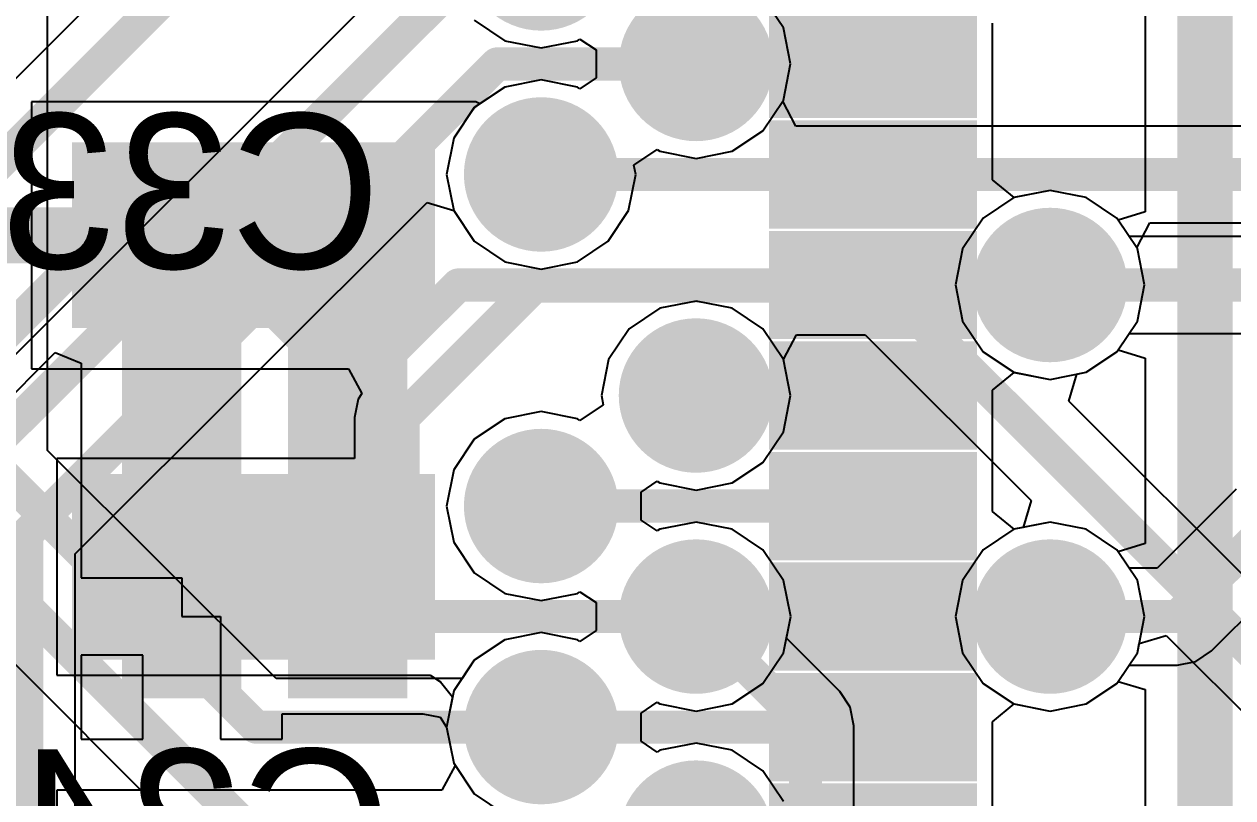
# Model space of a CAD drawing. Header units: millimetres. Extents: x 73 to 190, y 73 to 267.
# Drawn here: x 110.16 to 115.63, y 87.13 to 90.63 of the extents above; entities that cross this region are included whole.
import ezdxf

# ---------------------------------------------------------------- set-up
doc = ezdxf.new("R2010")
doc.units = ezdxf.units.MM
for name, color, linetype in [('BottomLayer', 5, 'Continuous'), ('BottomOverlay', 54, 'Continuous'), ('BottomPaste', 16, 'Continuous'), ('BottomSolder', 6, 'Continuous'), ('DrillDrawing', 1, 'Continuous'), ('MidLayer1', 16, 'Continuous'), ('MidLayer2', 76, 'Continuous'), ('MultiLayer', 9, 'Continuous'), ('TopLayer', 1, 'Continuous'), ('TopPaste', 8, 'Continuous'), ('TopSolder', 216, 'Continuous'), ('ViaHoleLayer', 16, 'Continuous')]:
    doc.layers.add(name, color=color, linetype=linetype)

msp = doc.modelspace()

# ---------------------------------------------------------------- linework, layer by layer
at = {"layer": 'BottomLayer'}
for p, q in [((110.84497516, 91.1049867), (109.6299814, 89.8899904)), ((114.53999952, 90.13500133999999), (114.53999952, 90.63500288)), ((114.53999952, 89.92600252), (114.53999952, 90.13500133999999)), ((114.63817306, 89.84543371999999), (114.53999952, 89.92600252)), ((114.8000244, 89.87762821999999), (114.63817306, 89.84543371999999)), ((114.96366644, 89.84507812), (114.8000244, 89.87762821999999)), ((115.10239616, 89.75238336), (114.96366644, 89.84507812)), ((115.1579612, 89.66922122), (115.10239616, 89.75238336)), ((116.30921366, 89.66922122), (115.1579612, 89.66922122)), ((115.10239616, 89.14763984), (115.1579612, 89.23080198)), ((115.1579612, 89.23080198), (116.30921366, 89.23080198)), ((110.01904844, 88.85997976), (110.30368084, 89.14460962)), ((110.30368084, 89.14460962), (110.4210136, 89.09600925999999)), ((114.96366644, 89.05494508), (115.10239616, 89.14763984)), ((110.4210136, 89.09600925999999), (110.4210136, 88.3960132)), ((114.53999952, 88.97402068), (114.63817306, 89.05458947999999)), ((114.63817306, 89.05458947999999), (114.8000244, 89.02239498)), ((114.8000244, 89.02239498), (114.96366644, 89.05494508)), ((114.53999952, 88.6350018), (114.53999952, 88.97402068)), ((114.53999952, 88.42598011999999), (114.53999952, 88.6350018)), ((115.64189978, 88.52690955999999), (115.28419158, 88.16919881999999)), ((110.4210136, 88.3960132), (110.4210136, 88.12498758)), ((114.63817306, 88.34541132), (114.53999952, 88.42598011999999)), ((114.8000244, 88.37760582), (114.63817306, 88.34541132)), ((114.96366644, 88.34505571999999), (114.8000244, 88.37760582)), ((115.10239616, 88.25236095999999), (114.96366644, 88.34505571999999)), ((115.1579612, 88.16919881999999), (115.10239616, 88.25236095999999)), ((115.52999246, 87.7949857), (115.95190932, 88.21690002)), ((110.4210136, 88.12498758), (110.8750132, 88.12498758)), ((110.8750132, 88.12498758), (110.8750132, 87.94998919999999)), ((115.28419158, 88.16919881999999), (115.1579612, 88.16919881999999)), ((110.8750132, 87.94998919999999), (111.05001158, 87.94998919999999)), ((111.05001158, 87.94998919999999), (111.05001158, 87.3959898)), ((115.45887754, 87.74746483999999), (115.52999246, 87.7949857)), ((110.70001482, 87.77499082), (110.4210136, 87.77499082)), ((110.4210136, 87.77499082), (110.4210136, 87.3959898)), ((110.70001482, 87.3959898), (110.70001482, 87.77499082)), ((115.37498896, 87.73077957999999), (115.45887754, 87.74746483999999)), ((115.10239616, 87.64761743999999), (115.1579612, 87.73077957999999)), ((115.1579612, 87.73077957999999), (115.37498896, 87.73077957999999)), ((114.96366644, 87.55492267999999), (115.10239616, 87.64761743999999)), ((114.53999952, 87.47399827999999), (114.63817306, 87.55456708)), ((114.63817306, 87.55456708), (114.8000244, 87.52237258)), ((114.8000244, 87.52237258), (114.96366644, 87.55492267999999)), ((111.3290128, 87.3959898), (111.3290128, 87.50999008)), ((111.3290128, 87.50999008), (111.96501864, 87.50999008)), ((111.96501864, 87.50999008), (111.96502372, 87.509985)), ((111.96502372, 87.509985), (111.96502372, 87.50998754)), ((111.96502372, 87.50998754), (112.04262834, 87.49455196)), ((112.04262834, 87.49455196), (112.07238698, 87.45001305999999)), ((114.53999952, 87.13500226), (114.53999952, 87.47399827999999)), ((112.07238698, 87.45001305999999), (112.07238698, 87.45001305999999)), ((112.07238698, 87.45001305999999), (112.10493708, 87.28637356)), ((110.4210136, 87.3959898), (110.70001482, 87.3959898)), ((111.05001158, 87.3959898), (111.3290128, 87.3959898)), ((112.10493708, 87.28637356), (112.19763184, 87.14764384)), ((112.19763184, 87.14764384), (112.33636156, 87.05494908)), ((114.53999952, 87.042244), (114.53999952, 87.13500226))]:
    msp.add_line(p, q, dxfattribs=at)
for points, const_width in [([(109.5749904, 89.52499239999999), (110.9999812, 90.94998319999999)], 0.1499997), ([(113.1999768, 90.4500096), (114.000026, 90.4500096)], 0.1499997), ([(112.5000036, 89.9499852), (114.000026, 89.9499852)], 0.1499997), ([(109.86404494, 89.01498326), (110.34906048, 89.4999988)], 0.1499997), ([(110.34906048, 89.4999988), (111.12908178, 89.4999988)], 0.1499997), ([(111.12908178, 89.4999988), (111.6250244, 89.00405617999999)], 0.1499997), ([(111.6250244, 88.9500126), (112.1250107, 89.4499989)], 0.1499997), ([(112.1250107, 89.4499989), (114.0000006, 89.4499989)], 0.1499997), ([(114.0000006, 89.4499989), (114.8000117, 89.4499989)], 0.1499997), ([(114.8000117, 89.4499989), (114.8000244, 89.4500116)], 0.1499997), ([(114.8000244, 89.4500116), (116.40001104, 89.4500116)], 0.1499997), ([(110.8750132, 87.94998919999999), (110.8750132, 88.9500126)], 0.254), ([(111.6250244, 88.9500126), (111.6250244, 89.00405617999999)], 0.1499997), ([(113.1999768, 88.9499872), (113.9999752, 88.9499872)], 0.1499997), ([(113.9999752, 88.9499872), (114.000026, 88.9499872)], 0.1499997), ([(115.37498896, 87.94998919999999), (116.02500036, 88.6000006)], 0.1499997), ([(112.5000036, 88.45001359999999), (114.000026, 88.45001359999999)], 0.1499997), ([(111.6250244, 87.94998919999999), (113.1999768, 87.94998919999999)], 0.1499997), ([(113.2000276, 87.94998919999999), (114.8000244, 87.94998919999999)], 0.1499997), ([(114.8000244, 87.94998919999999), (115.37498896, 87.94998919999999)], 0.1499997), ([(112.5000036, 87.4500156), (114.000026, 87.4500156)], 0.1499997)]:
    msp.add_lwpolyline(points, dxfattribs=dict(at, const_width=const_width))
for points, const_width in [([(113.0602768, 90.4500096, 1), (113.3396768, 90.4500096, 1)], 0.2794), ([(113.16247624, 90.4500096, 1), (113.23747736, 90.4500096, 1)], 0.07499858), ([(113.96252544, 90.4500096, 1), (114.03752656, 90.4500096, 1)], 0.07499858), ([(112.3603036, 89.9499852, 1), (112.6397036, 89.9499852, 1)], 0.2794), ([(112.46250304, 89.9499852, 1), (112.53750416, 89.9499852, 1)], 0.07499858), ([(113.96252544, 89.9499852, 1), (114.03752656, 89.9499852, 1)], 0.07499858), ([(114.6603244, 89.4500116, 1), (114.9397244, 89.4500116, 1)], 0.2794), ([(110.31155992, 89.4999988, 1), (110.38656104, 89.4999988, 1)], 0.07499858), ([(110.31155992, 89.4999988, 1), (110.38656104, 89.4999988, 1)], 0.07499858), ([(111.09158122, 89.4999988, 1), (111.16658234, 89.4999988, 1)], 0.07499858), ([(111.09158122, 89.4999988, 1), (111.16658234, 89.4999988, 1)], 0.07499858), ([(112.08751014, 89.4499989, 1), (112.16251126, 89.4499989, 1)], 0.07499858), ([(112.08751014, 89.4499989, 1), (112.16251126, 89.4499989, 1)], 0.07499858), ([(113.96250004, 89.4499989, 1), (114.03750116, 89.4499989, 1)], 0.07499858), ([(113.96250004, 89.4499989, 1), (114.03750116, 89.4499989, 1)], 0.07499858), ([(114.76251114, 89.4499989, 1), (114.83751226, 89.4499989, 1)], 0.07499858), ([(114.76251114, 89.4499989, 1), (114.83751226, 89.4499989, 1)], 0.07499858), ([(114.76252384, 89.4500116, 1), (114.83752496, 89.4500116, 1)], 0.07499858), ([(114.76252384, 89.4500116, 1), (114.83752496, 89.4500116, 1)], 0.07499858), ([(113.0602768, 88.9499872, 1), (113.3396768, 88.9499872, 1)], 0.2794), ([(110.8115132, 88.9500126, 1), (110.9385132, 88.9500126, 1)], 0.127), ([(111.58752384, 89.00405617999999, 1), (111.66252496, 89.00405617999999, 1)], 0.07499858), ([(111.58752384, 89.00405617999999, 1), (111.66252496, 89.00405617999999, 1)], 0.07499858), ([(111.58752384, 88.9500126, 1), (111.66252496, 88.9500126, 1)], 0.07499858), ([(111.58752384, 88.9500126, 1), (111.66252496, 88.9500126, 1)], 0.07499858), ([(113.16247624, 88.9499872, 1), (113.23747736, 88.9499872, 1)], 0.07499858), ([(113.96247464, 88.9499872, 1), (114.03747576, 88.9499872, 1)], 0.07499858), ([(113.96247464, 88.9499872, 1), (114.03747576, 88.9499872, 1)], 0.07499858), ([(113.96252544, 88.9499872, 1), (114.03752656, 88.9499872, 1)], 0.07499858), ([(112.3603036, 88.45001359999999, 1), (112.6397036, 88.45001359999999, 1)], 0.2794), ([(112.46250304, 88.45001359999999, 1), (112.53750416, 88.45001359999999, 1)], 0.07499858), ([(113.96252544, 88.45001359999999, 1), (114.03752656, 88.45001359999999, 1)], 0.07499858), ([(113.0603276, 87.94998919999999, 1), (113.3397276, 87.94998919999999, 1)], 0.2794), ([(114.6603244, 87.94998919999999, 1), (114.9397244, 87.94998919999999, 1)], 0.2794), ([(110.8115132, 87.94998919999999, 1), (110.9385132, 87.94998919999999, 1)], 0.127), ([(111.58752384, 87.94998919999999, 1), (111.66252496, 87.94998919999999, 1)], 0.07499858), ([(113.16247624, 87.94998919999999, 1), (113.23747736, 87.94998919999999, 1)], 0.07499858), ([(113.16252704, 87.94998919999999, 1), (113.23752816, 87.94998919999999, 1)], 0.07499858), ([(114.76252384, 87.94998919999999, 1), (114.83752496, 87.94998919999999, 1)], 0.07499858), ([(114.76252384, 87.94998919999999, 1), (114.83752496, 87.94998919999999, 1)], 0.07499858), ([(115.3374884, 87.94998919999999, 1), (115.41248952, 87.94998919999999, 1)], 0.07499858), ([(115.3374884, 87.94998919999999, 1), (115.41248952, 87.94998919999999, 1)], 0.07499858), ([(112.3603036, 87.4500156, 1), (112.6397036, 87.4500156, 1)], 0.2794), ([(112.46250304, 87.4500156, 1), (112.53750416, 87.4500156, 1)], 0.07499858), ([(113.96252544, 87.4500156, 1), (114.03752656, 87.4500156, 1)], 0.07499858), ([(113.0602768, 86.9499912, 1), (113.3396768, 86.9499912, 1)], 0.2794)]:
    msp.add_lwpolyline(points, format="xyb", close=True, dxfattribs=dict(at, const_width=const_width))
for points in [[(113.6000014, 90.62499781999999), (113.6000014, 90.27500106), (114.3999998, 90.62499781999999), (114.3999998, 90.27500106)], [(113.6000014, 90.12499882), (113.6000014, 89.77500205999999), (114.3999998, 90.12499882), (114.3999998, 89.77500205999999)], [(113.6000014, 89.62499727999999), (113.6000014, 89.27500051999999), (114.3999998, 89.62499727999999), (114.3999998, 89.27500051999999)], [(111.0750128, 89.250012), (110.6750136, 89.250012), (111.0750128, 88.65001319999999), (110.6750136, 88.65001319999999)], [(111.825024, 89.250012), (111.4250248, 89.250012), (111.825024, 88.65001319999999), (111.4250248, 88.65001319999999)], [(113.6000014, 89.12499828), (113.6000014, 88.77500151999999), (114.3999998, 89.12499828), (114.3999998, 88.77500151999999)], [(113.6000014, 88.62499928), (113.6000014, 88.27500252), (114.3999998, 88.62499928), (114.3999998, 88.27500252)], [(111.0750128, 88.2499886), (110.6750136, 88.2499886), (111.0750128, 87.6499898), (110.6750136, 87.6499898)], [(111.825024, 88.2499886), (111.4250248, 88.2499886), (111.825024, 87.6499898), (111.4250248, 87.6499898)], [(113.6000014, 88.12499774), (113.6000014, 87.77500098), (114.3999998, 88.12499774), (114.3999998, 87.77500098)], [(113.6000014, 87.62499874), (113.6000014, 87.27500198), (114.3999998, 87.62499874), (114.3999998, 87.27500198)]]:
    msp.add_solid(points, dxfattribs=at)
at = {"layer": 'BottomPaste'}
for points in [[(113.6500013, 90.57499792), (113.6500013, 90.32500096), (114.3499999, 90.57499792), (114.3499999, 90.32500096)], [(113.6500013, 90.07499892), (113.6500013, 89.82500196), (114.3499999, 90.07499892), (114.3499999, 89.82500196)], [(113.6500013, 89.57499738), (113.6500013, 89.32500042), (114.3499999, 89.57499738), (114.3499999, 89.32500042)], [(111.0250129, 89.2000121), (110.7250135, 89.2000121), (111.0250129, 88.70001309999999), (110.7250135, 88.70001309999999)], [(111.7750241, 89.2000121), (111.4750247, 89.2000121), (111.7750241, 88.70001309999999), (111.4750247, 88.70001309999999)], [(113.6500013, 89.07499838), (113.6500013, 88.82500141999999), (114.3499999, 89.07499838), (114.3499999, 88.82500141999999)], [(113.6500013, 88.57499938), (113.6500013, 88.32500241999999), (114.3499999, 88.57499938), (114.3499999, 88.32500241999999)], [(111.0250129, 88.19998869999999), (110.7250135, 88.19998869999999), (111.0250129, 87.69998969999999), (110.7250135, 87.69998969999999)], [(111.7750241, 88.19998869999999), (111.4750247, 88.19998869999999), (111.7750241, 87.69998969999999), (111.4750247, 87.69998969999999)], [(113.6500013, 88.07499784), (113.6500013, 87.82500087999999), (114.3499999, 88.07499784), (114.3499999, 87.82500087999999)], [(113.6500013, 87.57499883999999), (113.6500013, 87.32500188), (114.3499999, 87.57499883999999), (114.3499999, 87.32500188)]]:
    msp.add_solid(points, dxfattribs=at)
at = {"layer": 'BottomSolder', "const_width": 0.34939986}
for points in [[(112.32530494, 90.94998319999999, 1), (112.67470226, 90.94998319999999, 1)], [(113.02527814, 90.4500096, 1), (113.37467546, 90.4500096, 1)], [(112.32530494, 89.9499852, 1), (112.67470226, 89.9499852, 1)], [(114.62532574, 89.4500116, 1), (114.97472306, 89.4500116, 1)], [(113.02527814, 88.9499872, 1), (113.37467546, 88.9499872, 1)], [(112.32530494, 88.45001359999999, 1), (112.67470226, 88.45001359999999, 1)], [(113.02532894, 87.94998919999999, 1), (113.37472626, 87.94998919999999, 1)], [(114.62532574, 87.94998919999999, 1), (114.97472306, 87.94998919999999, 1)], [(112.32530494, 87.4500156, 1), (112.67470226, 87.4500156, 1)], [(113.02527814, 86.9499912, 1), (113.37467546, 86.9499912, 1)]]:
    msp.add_lwpolyline(points, format="xyb", close=True, dxfattribs=at)
at = {"layer": 'BottomSolder'}
for points in [[(113.53000154, 90.69499768), (113.53000154, 90.2050012), (114.46999966, 90.69499768), (114.46999966, 90.2050012)], [(113.53000154, 90.19499868), (113.53000154, 89.7050022), (114.46999966, 90.19499868), (114.46999966, 89.7050022)], [(113.53000154, 89.69499714), (113.53000154, 89.20500066), (114.46999966, 89.69499714), (114.46999966, 89.20500066)], [(111.14501266, 89.32001186), (110.60501374, 89.32001186), (111.14501266, 88.58001334), (110.60501374, 88.58001334)], [(111.89502386, 89.32001186), (111.35502494, 89.32001186), (111.89502386, 88.58001334), (111.35502494, 88.58001334)], [(113.53000154, 89.19499814), (113.53000154, 88.70500166), (114.46999966, 89.19499814), (114.46999966, 88.70500166)], [(113.53000154, 88.69499914), (113.53000154, 88.20500265999999), (114.46999966, 88.69499914), (114.46999966, 88.20500265999999)], [(111.14501266, 88.31998845999999), (110.60501374, 88.31998845999999), (111.14501266, 87.57998993999999), (110.60501374, 87.57998993999999)], [(111.89502386, 88.31998845999999), (111.35502494, 88.31998845999999), (111.89502386, 87.57998993999999), (111.35502494, 87.57998993999999)], [(113.53000154, 88.1949976), (113.53000154, 87.70500111999999), (114.46999966, 88.1949976), (114.46999966, 87.70500111999999)], [(113.53000154, 87.69499859999999), (113.53000154, 87.20500211999999), (114.46999966, 87.69499859999999), (114.46999966, 87.20500211999999)], [(113.53000154, 87.19499705999999), (113.53000154, 86.70500057999999), (114.46999966, 87.19499705999999), (114.46999966, 86.70500057999999)]]:
    msp.add_solid(points, dxfattribs=at)
at = {"layer": 'DrillDrawing', "const_width": 0.1524}
for points in [[(113.1237768, 90.4500096, 1), (113.2761768, 90.4500096, 1)], [(112.4238036, 89.9499852, 1), (112.5762036, 89.9499852, 1)], [(114.7238244, 89.4500116, 1), (114.8762244, 89.4500116, 1)], [(113.1237768, 88.9499872, 1), (113.2761768, 88.9499872, 1)], [(112.4238036, 88.45001359999999, 1), (112.5762036, 88.45001359999999, 1)], [(113.1238276, 87.94998919999999, 1), (113.2762276, 87.94998919999999, 1)], [(114.7238244, 87.94998919999999, 1), (114.8762244, 87.94998919999999, 1)], [(112.4238036, 87.4500156, 1), (112.5762036, 87.4500156, 1)]]:
    msp.add_lwpolyline(points, format="xyb", close=True, dxfattribs=at)
at = {"layer": 'MidLayer1'}
for p, q in [((110.26923082, 88.70205018), (110.26923082, 92.15242427999999)), ((113.59504332, 90.61365164), (113.50234856, 90.75238136)), ((112.19763184, 90.64761143999999), (112.33636156, 90.55491667999999)), ((113.62759342, 90.4500096), (113.59504332, 90.61365164)), ((112.33636156, 90.55491667999999), (112.5000036, 90.52236658)), ((112.5000036, 90.52236658), (112.66364564, 90.55491667999999)), ((112.66364564, 90.55491667999999), (112.67512136, 90.5625824)), ((112.67512136, 90.5625824), (112.74861372, 90.51347657999999)), ((112.74861372, 90.51347657999999), (112.74861372, 90.38647658)), ((113.59504332, 90.28636755999999), (113.62759342, 90.4500096)), ((112.5000036, 90.37760182), (112.33636156, 90.34505172)), ((112.66364564, 90.34505172), (112.5000036, 90.37760182)), ((112.74861372, 90.38647658), (112.67513152, 90.33737583999999)), ((112.33636156, 90.34505172), (112.19763184, 90.25235696)), ((112.67513152, 90.33737583999999), (112.66364564, 90.34505172)), ((112.19763184, 90.25235696), (112.10493708, 90.11362724)), ((113.50234856, 90.14763784), (113.59504332, 90.28636755999999)), ((113.36361884, 90.05494308), (113.50234856, 90.14763784)), ((112.10493708, 90.11362724), (112.07238698, 89.9499852)), ((112.91925092, 89.99206029999999), (113.02484888, 90.06261896)), ((113.02484888, 90.06261896), (113.03633476, 90.05494308)), ((113.03633476, 90.05494308), (113.1999768, 90.02239297999999)), ((113.1999768, 90.02239297999999), (113.36361884, 90.05494308)), ((112.92762022, 89.9499852), (112.91925092, 89.99206029999999)), ((112.07238698, 89.9499852), (112.10493708, 89.78634316)), ((112.89507012, 89.78634316), (112.92762022, 89.9499852)), ((114.8000244, 89.87762821999999), (114.63638236, 89.84507812)), ((114.96366644, 89.84507812), (114.8000244, 89.87762821999999)), ((114.63638236, 89.84507812), (114.49765264, 89.75238336)), ((115.10239616, 89.75238336), (114.96366644, 89.84507812)), ((112.10493708, 89.78634316), (112.19763184, 89.64761344)), ((112.80237536, 89.64761344), (112.89507012, 89.78634316)), ((114.49765264, 89.75238336), (114.40495788, 89.61365364)), ((115.19509092, 89.61365364), (115.10239616, 89.75238336)), ((112.19763184, 89.64761344), (112.33636156, 89.55491868)), ((112.66364564, 89.55491868), (112.80237536, 89.64761344)), ((114.40495788, 89.61365364), (114.37240778, 89.4500116)), ((115.22764102, 89.4500116), (115.19509092, 89.61365364)), ((112.33636156, 89.55491868), (112.5000036, 89.52236857999999)), ((112.5000036, 89.52236857999999), (112.66364564, 89.55491868)), ((114.37240778, 89.4500116), (114.40495788, 89.28636956)), ((115.19509092, 89.28636956), (115.22764102, 89.4500116)), ((113.1999768, 89.37760381999999), (113.03633476, 89.34505372)), ((113.36361884, 89.34505372), (113.1999768, 89.37760381999999)), ((113.03633476, 89.34505372), (112.89760504, 89.25235896)), ((113.50234856, 89.25235896), (113.36361884, 89.34505372)), ((114.40495788, 89.28636956), (114.49765264, 89.14763984)), ((115.10239616, 89.14763984), (115.19509092, 89.28636956)), ((112.89760504, 89.25235896), (112.80491028, 89.11362924)), ((113.59504332, 89.11362924), (113.50234856, 89.25235896)), ((112.80491028, 89.11362924), (112.77236018, 88.9499872)), ((113.62759342, 88.9499872), (113.59504332, 89.11362924)), ((114.49765264, 89.14763984), (114.63638236, 89.05494508)), ((114.96366644, 89.05494508), (115.10239616, 89.14763984)), ((114.63638236, 89.05494508), (114.8000244, 89.02239498)), ((114.8000244, 89.02239498), (114.96366644, 89.05494508)), ((112.77236018, 88.9499872), (112.78071678, 88.90797051999999)), ((113.59504332, 88.78634516), (113.62759342, 88.9499872)), ((112.78071678, 88.90797051999999), (112.67512136, 88.8374144)), ((112.33636156, 88.84508011999999), (112.19763184, 88.75238535999999)), ((112.5000036, 88.87763022), (112.33636156, 88.84508011999999)), ((112.66364564, 88.84508011999999), (112.5000036, 88.87763022)), ((112.67512136, 88.8374144), (112.66364564, 88.84508011999999)), ((113.50234856, 88.64761544), (113.59504332, 88.78634516)), ((112.19763184, 88.75238535999999), (112.10493708, 88.61365563999999)), ((111.30205832, 87.66922522), (110.26923082, 88.70205018)), ((112.10493708, 88.61365563999999), (112.07238698, 88.45001359999999)), ((113.36361884, 88.55492068), (113.50234856, 88.64761544)), ((112.95133366, 88.51346025999999), (113.02485904, 88.5625864)), ((113.02485904, 88.5625864), (113.03633476, 88.55492068)), ((112.95133366, 88.38645772), (112.95133366, 88.51346025999999)), ((113.03633476, 88.55492068), (113.1999768, 88.52237058)), ((113.1999768, 88.52237058), (113.36361884, 88.55492068)), ((112.07238698, 88.45001359999999), (112.10493708, 88.28637155999999)), ((109.4299945, 88.4262773), (111.0612841, 86.79498516)), ((113.02484126, 88.33734174), (112.95133366, 88.38645772)), ((113.03638556, 88.34505571999999), (113.02484126, 88.33734174)), ((113.2000276, 88.37760582), (113.03638556, 88.34505571999999)), ((113.36366964, 88.34505571999999), (113.2000276, 88.37760582)), ((113.50239936, 88.25236095999999), (113.36366964, 88.34505571999999)), ((114.63638236, 88.34505571999999), (114.49765264, 88.25236095999999)), ((114.8000244, 88.37760582), (114.63638236, 88.34505571999999)), ((114.96366644, 88.34505571999999), (114.8000244, 88.37760582)), ((115.10239616, 88.25236095999999), (114.96366644, 88.34505571999999)), ((112.10493708, 88.28637155999999), (112.19763184, 88.14764183999999)), ((113.59509412, 88.11363123999999), (113.50239936, 88.25236095999999)), ((114.49765264, 88.25236095999999), (114.40495788, 88.11363123999999)), ((115.19509092, 88.11363123999999), (115.10239616, 88.25236095999999)), ((112.19763184, 88.14764183999999), (112.33636156, 88.05494707999999)), ((113.62764422, 87.94998919999999), (113.59509412, 88.11363123999999)), ((114.40495788, 88.11363123999999), (114.37240778, 87.94998919999999)), ((115.22764102, 87.94998919999999), (115.19509092, 88.11363123999999)), ((112.33636156, 88.05494707999999), (112.5000036, 88.02239698)), ((112.5000036, 88.02239698), (112.66364564, 88.05494707999999)), ((112.66364564, 88.05494707999999), (112.67518994, 88.06266106)), ((112.67518994, 88.06266106), (112.74873056, 88.01352222)), ((112.74873056, 88.01352222), (112.74873056, 87.88652221999999)), ((113.59509412, 87.78634715999999), (113.62764422, 87.94998919999999)), ((114.37240778, 87.94998919999999), (114.40495788, 87.78634715999999)), ((115.19509092, 87.78634715999999), (115.22764102, 87.94998919999999)), ((112.5000036, 87.87763222), (112.33636156, 87.84508212)), ((112.66364564, 87.84508212), (112.5000036, 87.87763222)), ((112.74873056, 87.88652221999999), (112.67517978, 87.83737576)), ((112.33636156, 87.84508212), (112.19763184, 87.75238736)), ((112.67517978, 87.83737576), (112.66364564, 87.84508212)), ((112.19763184, 87.75238736), (112.1420668, 87.66922522)), ((113.50239936, 87.64761743999999), (113.59509412, 87.78634715999999)), ((114.40495788, 87.78634715999999), (114.49765264, 87.64761743999999)), ((115.10239616, 87.64761743999999), (115.19509092, 87.78634715999999)), ((112.1420668, 87.66922522), (111.30205832, 87.66922522)), ((113.36366964, 87.55492267999999), (113.50239936, 87.64761743999999)), ((114.49765264, 87.64761743999999), (114.63638236, 87.55492267999999)), ((114.96366644, 87.55492267999999), (115.10239616, 87.64761743999999)), ((112.95133366, 87.51350543999999), (113.02485142, 87.56262903999999)), ((113.02485142, 87.56262903999999), (113.03638556, 87.55492267999999)), ((113.03638556, 87.55492267999999), (113.2000276, 87.52237258)), ((113.2000276, 87.52237258), (113.36366964, 87.55492267999999)), ((114.63638236, 87.55492267999999), (114.8000244, 87.52237258)), ((114.8000244, 87.52237258), (114.96366644, 87.55492267999999)), ((112.95133366, 87.3865029), (112.95133366, 87.51350543999999)), ((113.02484888, 87.33738183999999), (112.95133366, 87.3865029)), ((113.1999768, 87.37760782), (113.03633476, 87.34505772)), ((113.36361884, 87.34505772), (113.1999768, 87.37760782)), ((113.03633476, 87.34505772), (113.02484888, 87.33738183999999)), ((113.50234856, 87.25236296), (113.36361884, 87.34505772)), ((113.59504332, 87.11363324), (113.50234856, 87.25236296))]:
    msp.add_line(p, q, dxfattribs=at)
for points, const_width in [([(113.0602768, 90.4500096, 1), (113.3396768, 90.4500096, 1)], 0.2794), ([(112.3603036, 89.9499852, 1), (112.6397036, 89.9499852, 1)], 0.2794), ([(114.6603244, 89.4500116, 1), (114.9397244, 89.4500116, 1)], 0.2794), ([(113.0602768, 88.9499872, 1), (113.3396768, 88.9499872, 1)], 0.2794), ([(112.3603036, 88.45001359999999, 1), (112.6397036, 88.45001359999999, 1)], 0.2794), ([(113.0603276, 87.94998919999999, 1), (113.3397276, 87.94998919999999, 1)], 0.2794), ([(114.6603244, 87.94998919999999, 1), (114.9397244, 87.94998919999999, 1)], 0.2794), ([(112.3603036, 87.4500156, 1), (112.6397036, 87.4500156, 1)], 0.2794), ([(111.17375784, 87.4500156, 1), (111.24875896, 87.4500156, 1)], 0.07499858), ([(111.17375784, 87.4500156, 1), (111.24875896, 87.4500156, 1)], 0.07499858), ([(112.46250304, 87.4500156, 1), (112.53750416, 87.4500156, 1)], 0.07499858), ([(113.0602768, 86.9499912, 1), (113.3396768, 86.9499912, 1)], 0.2794)]:
    msp.add_lwpolyline(points, format="xyb", close=True, dxfattribs=dict(at, const_width=const_width))
at = {"layer": 'MidLayer1', "const_width": 0.1499997}
for points in [[(110.0500212, 88.61125279999999), (111.2112584, 87.4500156)], [(109.584998, 88.5812808), (111.2162876, 86.9499912)], [(111.2112584, 87.4500156), (112.5000036, 87.4500156)]]:
    msp.add_lwpolyline(points, dxfattribs=at)
at = {"layer": 'MidLayer2'}
for p, q in [((112.09331658, 91.1049867), (109.61441374, 88.62608386)), ((115.22981018, 91.11957138), (115.22981018, 89.78044781999999)), ((113.59504332, 90.61365164), (113.50234856, 90.75238136)), ((113.62759342, 90.4500096), (113.59504332, 90.61365164)), ((113.59504332, 90.28636755999999), (113.62759342, 90.4500096)), ((113.50234856, 90.14763784), (113.59504332, 90.28636755999999)), ((113.36361884, 90.05494308), (113.50234856, 90.14763784)), ((112.91925092, 89.99206029999999), (113.02484888, 90.06261896)), ((113.02484888, 90.06261896), (113.03633476, 90.05494308)), ((113.03633476, 90.05494308), (113.1999768, 90.02239297999999)), ((113.1999768, 90.02239297999999), (113.36361884, 90.05494308)), ((112.92762022, 89.9499852), (112.91925092, 89.99206029999999)), ((112.89507012, 89.78634316), (112.92762022, 89.9499852)), ((114.8000244, 89.87762821999999), (114.63638236, 89.84507812)), ((114.96366644, 89.84507812), (114.8000244, 89.87762821999999)), ((110.39420898, 88.23337192), (111.98389592, 89.82305885999999)), ((111.98389592, 89.82305885999999), (112.10493708, 89.78634061999999)), ((114.63638236, 89.84507812), (114.49765264, 89.75238336)), ((115.10239616, 89.75238336), (114.96366644, 89.84507812)), ((112.10493708, 89.78634061999999), (112.19763184, 89.64761344)), ((112.80237536, 89.64761344), (112.89507012, 89.78634316)), ((115.22981018, 89.78044781999999), (115.1082788, 89.74357972)), ((114.49765264, 89.75238336), (114.40495788, 89.61365364)), ((115.1082788, 89.74357972), (115.10239616, 89.75238336)), ((112.19763184, 89.64761344), (112.33636156, 89.55491868)), ((112.66364564, 89.55491868), (112.80237536, 89.64761344)), ((114.40495788, 89.61365364), (114.37240778, 89.4500116)), ((112.33636156, 89.55491868), (112.5000036, 89.52236857999999)), ((112.5000036, 89.52236857999999), (112.66364564, 89.55491868)), ((114.37240778, 89.4500116), (114.40495788, 89.28636956)), ((113.1999768, 89.37760381999999), (113.03633476, 89.34505372)), ((113.36361884, 89.34505372), (113.1999768, 89.37760381999999)), ((113.03633476, 89.34505372), (112.89760504, 89.25235896)), ((113.50234856, 89.25235896), (113.36361884, 89.34505372)), ((114.40495788, 89.28636956), (114.49765264, 89.14763984)), ((112.89760504, 89.25235896), (112.80491028, 89.11362924)), ((113.59504332, 89.11362924), (113.50234856, 89.25235896)), ((112.80491028, 89.11362924), (112.77236018, 88.9499872)), ((113.62759342, 88.9499872), (113.59504332, 89.11362924)), ((114.49765264, 89.14763984), (114.63638236, 89.05494508)), ((114.96366644, 89.05494508), (115.10239616, 89.14763984)), ((115.10239616, 89.14763984), (115.1082788, 89.15644348)), ((115.1082788, 89.15644348), (115.22981018, 89.11957538)), ((115.22981018, 89.11957538), (115.22981018, 88.28042542)), ((114.63638236, 89.05494508), (114.8000244, 89.02239498)), ((114.8000244, 89.02239498), (114.96366644, 89.05494508)), ((112.77236018, 88.9499872), (112.78071678, 88.90797051999999)), ((113.59504332, 88.78634516), (113.62759342, 88.9499872)), ((112.78071678, 88.90797051999999), (112.67512136, 88.8374144)), ((112.33636156, 88.84508011999999), (112.19763184, 88.75238535999999)), ((112.5000036, 88.87763022), (112.33636156, 88.84508011999999)), ((112.66364564, 88.84508011999999), (112.5000036, 88.87763022)), ((112.67512136, 88.8374144), (112.66364564, 88.84508011999999)), ((113.50234856, 88.64761544), (113.59504332, 88.78634516)), ((112.19763184, 88.75238535999999), (112.10493708, 88.61365563999999)), ((112.10493708, 88.61365563999999), (112.07238698, 88.45001359999999)), ((113.36361884, 88.55492068), (113.50234856, 88.64761544)), ((112.95133366, 88.51346025999999), (113.02485904, 88.5625864)), ((113.02485904, 88.5625864), (113.03633476, 88.55492068)), ((112.95133366, 88.38645772), (112.95133366, 88.51346025999999)), ((113.03633476, 88.55492068), (113.1999768, 88.52237058)), ((113.1999768, 88.52237058), (113.36361884, 88.55492068)), ((112.07238698, 88.45001359999999), (112.10493708, 88.28637155999999)), ((113.02484126, 88.33734174), (112.95133366, 88.38645772)), ((113.03638556, 88.34505571999999), (113.02484126, 88.33734174)), ((113.2000276, 88.37760582), (113.03638556, 88.34505571999999)), ((113.36366964, 88.34505571999999), (113.2000276, 88.37760582)), ((113.50239936, 88.25236095999999), (113.36366964, 88.34505571999999)), ((114.63638236, 88.34505571999999), (114.49765264, 88.25236095999999)), ((114.8000244, 88.37760582), (114.63638236, 88.34505571999999)), ((114.96366644, 88.34505571999999), (114.8000244, 88.37760582)), ((115.10239616, 88.25236095999999), (114.96366644, 88.34505571999999)), ((112.10493708, 88.28637155999999), (112.19763184, 88.14764183999999)), ((110.39420898, 86.2311204), (110.39420898, 88.23337192)), ((113.59509412, 88.11363123999999), (113.50239936, 88.25236095999999)), ((114.49765264, 88.25236095999999), (114.40495788, 88.11363123999999)), ((115.1082788, 88.24355732), (115.10239616, 88.25236095999999)), ((115.22981018, 88.28042542), (115.1082788, 88.24355732)), ((112.19763184, 88.14764183999999), (112.33636156, 88.05494707999999)), ((113.62764422, 87.94998919999999), (113.59509412, 88.11363123999999)), ((114.40495788, 88.11363123999999), (114.37240778, 87.94998919999999)), ((112.33636156, 88.05494707999999), (112.5000036, 88.02239698)), ((112.5000036, 88.02239698), (112.66364564, 88.05494707999999)), ((112.66364564, 88.05494707999999), (112.67518994, 88.06266106)), ((112.67518994, 88.06266106), (112.74873056, 88.01352222)), ((112.74873056, 88.01352222), (112.74873056, 87.88652221999999)), ((113.59509412, 87.78634715999999), (113.62764422, 87.94998919999999)), ((114.37240778, 87.94998919999999), (114.40495788, 87.78634715999999)), ((112.5000036, 87.87763222), (112.33636156, 87.84508212)), ((112.66364564, 87.84508212), (112.5000036, 87.87763222)), ((112.74873056, 87.88652221999999), (112.67517978, 87.83737576)), ((112.33636156, 87.84508212), (112.19763184, 87.75238736)), ((112.67517978, 87.83737576), (112.66364564, 87.84508212)), ((112.19763184, 87.75238736), (112.10493708, 87.61365764)), ((113.50239936, 87.64761743999999), (113.59509412, 87.78634715999999)), ((114.40495788, 87.78634715999999), (114.49765264, 87.64761743999999)), ((113.36366964, 87.55492267999999), (113.50239936, 87.64761743999999)), ((114.49765264, 87.64761743999999), (114.63638236, 87.55492267999999)), ((114.96366644, 87.55492267999999), (115.10239616, 87.64761743999999)), ((115.10239616, 87.64761743999999), (115.1082788, 87.65642108)), ((115.1082788, 87.65642108), (115.22981018, 87.61955298)), ((112.10493708, 87.61365764), (112.07238698, 87.4500156)), ((115.22981018, 87.61955298), (115.22981018, 86.78045381999999)), ((112.95133366, 87.51350543999999), (113.02485142, 87.56262903999999)), ((113.02485142, 87.56262903999999), (113.03638556, 87.55492267999999)), ((113.03638556, 87.55492267999999), (113.2000276, 87.52237258)), ((113.2000276, 87.52237258), (113.36366964, 87.55492267999999)), ((114.63638236, 87.55492267999999), (114.8000244, 87.52237258)), ((114.8000244, 87.52237258), (114.96366644, 87.55492267999999)), ((112.95133366, 87.3865029), (112.95133366, 87.51350543999999)), ((112.07238698, 87.4500156), (112.10493708, 87.28637356)), ((113.02484888, 87.33738183999999), (112.95133366, 87.3865029)), ((113.1999768, 87.37760782), (113.03633476, 87.34505772)), ((113.36361884, 87.34505772), (113.1999768, 87.37760782)), ((113.03633476, 87.34505772), (113.02484888, 87.33738183999999)), ((113.50234856, 87.25236296), (113.36361884, 87.34505772)), ((112.10493708, 87.28637356), (112.19763184, 87.14764384)), ((113.59504332, 87.11363324), (113.50234856, 87.25236296)), ((112.19763184, 87.14764384), (112.33636156, 87.05494908))]:
    msp.add_line(p, q, dxfattribs=at)
for points, const_width in [([(115.50000014, 85.13602734), (115.50000014, 93.02500064)], 0.2499995), ([(109.76941724, 88.47108036), (112.24832008, 90.94998319999999)], 0.1499997), ([(110.17499936, 88.3241693), (112.30083966, 90.4500096)], 0.1499997), ([(112.30083966, 90.4500096), (113.1999768, 90.4500096)], 0.1499997), ([(110.17499936, 85.37999941999999), (110.17499936, 88.3241693)], 0.1499997)]:
    msp.add_lwpolyline(points, dxfattribs=dict(at, const_width=const_width))
for points, const_width in [([(113.0602768, 90.4500096, 1), (113.3396768, 90.4500096, 1)], 0.2794), ([(112.2633391, 90.4500096, 1), (112.33834022, 90.4500096, 1)], 0.07499858), ([(112.2633391, 90.4500096, 1), (112.33834022, 90.4500096, 1)], 0.07499858), ([(113.16247624, 90.4500096, 1), (113.23747736, 90.4500096, 1)], 0.07499858), ([(112.3603036, 89.9499852, 1), (112.6397036, 89.9499852, 1)], 0.2794), ([(114.6603244, 89.4500116, 1), (114.9397244, 89.4500116, 1)], 0.2794), ([(113.0602768, 88.9499872, 1), (113.3396768, 88.9499872, 1)], 0.2794), ([(112.3603036, 88.45001359999999, 1), (112.6397036, 88.45001359999999, 1)], 0.2794), ([(110.1374988, 88.3241693, 1), (110.21249992, 88.3241693, 1)], 0.07499858), ([(110.1374988, 88.3241693, 1), (110.21249992, 88.3241693, 1)], 0.07499858), ([(113.0603276, 87.94998919999999, 1), (113.3397276, 87.94998919999999, 1)], 0.2794), ([(114.6603244, 87.94998919999999, 1), (114.9397244, 87.94998919999999, 1)], 0.2794), ([(112.3603036, 87.4500156, 1), (112.6397036, 87.4500156, 1)], 0.2794), ([(113.0602768, 86.9499912, 1), (113.3396768, 86.9499912, 1)], 0.2794)]:
    msp.add_lwpolyline(points, format="xyb", close=True, dxfattribs=dict(at, const_width=const_width))
at = {"layer": 'MultiLayer', "const_width": 0.2794}
for points in [[(113.0602768, 90.4500096, 1), (113.3396768, 90.4500096, 1)], [(112.3603036, 89.9499852, 1), (112.6397036, 89.9499852, 1)], [(114.6603244, 89.4500116, 1), (114.9397244, 89.4500116, 1)], [(113.0602768, 88.9499872, 1), (113.3396768, 88.9499872, 1)], [(112.3603036, 88.45001359999999, 1), (112.6397036, 88.45001359999999, 1)], [(113.0603276, 87.94998919999999, 1), (113.3397276, 87.94998919999999, 1)], [(114.6603244, 87.94998919999999, 1), (114.9397244, 87.94998919999999, 1)], [(112.3603036, 87.4500156, 1), (112.6397036, 87.4500156, 1)], [(113.0602768, 86.9499912, 1), (113.3396768, 86.9499912, 1)]]:
    msp.add_lwpolyline(points, format="xyb", close=True, dxfattribs=at)
at = {"layer": 'TopLayer'}
for p, q in [((113.59504332, 90.61365164), (113.50234856, 90.75238136)), ((112.19763184, 90.64761143999999), (112.33636156, 90.55491667999999)), ((113.62759342, 90.4500096), (113.59504332, 90.61365164)), ((112.33636156, 90.55491667999999), (112.5000036, 90.52236658)), ((112.5000036, 90.52236658), (112.66364564, 90.55491667999999)), ((112.66364564, 90.55491667999999), (112.67512136, 90.5625824)), ((112.67512136, 90.5625824), (112.74861372, 90.51347657999999)), ((112.74861372, 90.51347657999999), (112.74861372, 90.38647658)), ((113.59504332, 90.28636755999999), (113.62759342, 90.4500096)), ((112.5000036, 90.37760182), (112.33636156, 90.34505172)), ((112.66364564, 90.34505172), (112.5000036, 90.37760182)), ((112.74861372, 90.38647658), (112.67513152, 90.33737583999999)), ((112.33636156, 90.34505172), (112.2226102, 90.2690473)), ((112.67513152, 90.33737583999999), (112.66364564, 90.34505172)), ((112.20397422, 90.2790041), (110.1959823, 90.2790041)), ((110.1959823, 90.2790041), (110.1959823, 89.0710055)), ((112.2039793, 90.27900917999999), (112.20397422, 90.2790041)), ((112.2039793, 90.27900663999999), (112.2039793, 90.27900917999999)), ((112.2226102, 90.2690473), (112.2039793, 90.27900663999999)), ((113.59159146, 90.28119866), (113.59504332, 90.28636755999999)), ((113.65145926, 90.16919482), (113.59159146, 90.28119866)), ((117.3107382, 90.16919482), (113.65145926, 90.16919482)), ((115.19167208, 89.61877174), (115.25153988, 89.73077558)), ((115.25153988, 89.73077558), (117.17807146, 89.73077558)), ((115.19509092, 89.61365364), (115.19167208, 89.61877174)), ((115.22764102, 89.4500116), (115.19509092, 89.61365364)), ((115.19509092, 89.28636956), (115.22764102, 89.4500116)), ((115.10239616, 89.14763984), (115.19509092, 89.28636956)), ((113.59504332, 89.1136267), (113.6546622, 89.22516318)), ((113.6546622, 89.22516318), (113.96480128, 89.22516318)), ((113.96480128, 89.22516318), (114.71506902, 88.47490814)), ((113.62759342, 88.9499872), (113.59504332, 89.1136267)), ((114.96366644, 89.05494508), (115.10239616, 89.14763984)), ((110.1959823, 89.0710055), (111.62938812, 89.0710055)), ((111.62938812, 89.0710055), (111.68925338, 88.95899912)), ((114.9217793, 89.04661388), (114.96366644, 89.05494508)), ((114.88491374, 88.92507995999999), (114.9217793, 89.04661388)), ((111.68925338, 88.95899912), (111.67247668, 88.93389121999999)), ((113.59504332, 88.78634516), (113.62759342, 88.9499872)), ((111.67247668, 88.93389121999999), (111.65579142, 88.85000264)), ((117.3800167, 86.43001763999999), (114.88491374, 88.92507995999999)), ((111.65579142, 88.85000264), (111.65579142, 88.66498141999999)), ((113.50234856, 88.64761544), (113.59504332, 88.78634516)), ((111.65579142, 88.66498141999999), (110.30998258, 88.66498141999999)), ((110.30998258, 88.66498141999999), (110.30998258, 87.68498337999999)), ((113.36361884, 88.55492068), (113.50234856, 88.64761544)), ((112.95133366, 88.51346025999999), (113.02485904, 88.5625864)), ((113.02485904, 88.5625864), (113.03633476, 88.55492068)), ((112.95133366, 88.38645772), (112.95133366, 88.51346025999999)), ((113.03633476, 88.55492068), (113.1999768, 88.52237058)), ((113.1999768, 88.52237058), (113.36361884, 88.55492068)), ((114.71506902, 88.47490814), (114.67820346, 88.35337421999999)), ((113.02484126, 88.33734174), (112.95133366, 88.38645772)), ((113.03638556, 88.34505571999999), (113.02484126, 88.33734174)), ((113.2000276, 88.37760582), (113.03638556, 88.34505571999999)), ((113.36366964, 88.34505571999999), (113.2000276, 88.37760582)), ((113.50239936, 88.25236095999999), (113.36366964, 88.34505571999999)), ((114.63638236, 88.34505571999999), (114.49765264, 88.25236095999999)), ((114.67820346, 88.35337421999999), (114.63638236, 88.34505571999999)), ((113.59509412, 88.11363123999999), (113.50239936, 88.25236095999999)), ((114.49765264, 88.25236095999999), (114.40495788, 88.11363123999999)), ((113.62764422, 87.94998919999999), (113.59509412, 88.11363123999999)), ((114.40495788, 88.11363123999999), (114.37240778, 87.94998919999999)), ((113.60813194, 87.85189439999999), (113.62764422, 87.94998919999999)), ((114.37240778, 87.94998919999999), (114.40495788, 87.78634715999999)), ((113.84938368, 87.61064266), (113.60813194, 87.85189439999999)), ((115.20341196, 87.82817587999999), (115.32494334, 87.86504398)), ((115.32494334, 87.86504398), (117.00580358, 86.18421167999999)), ((115.19509092, 87.78634715999999), (115.20341196, 87.82817587999999)), ((114.40495788, 87.78634715999999), (114.49765264, 87.64761743999999)), ((115.10239616, 87.64761743999999), (115.19509092, 87.78634715999999)), ((110.30998258, 87.68498337999999), (111.9981885, 87.68498337999999)), ((111.9981885, 87.68498337999999), (112.04433014, 87.65415032)), ((112.04433014, 87.65415032), (112.099598, 87.58680984)), ((114.49765264, 87.64761743999999), (114.63638236, 87.55492267999999)), ((114.96366644, 87.55492267999999), (115.10239616, 87.64761743999999)), ((112.099598, 87.58680984), (112.07238698, 87.4500156)), ((113.896902, 87.53952774), (113.84938368, 87.61064266)), ((113.91358726, 87.45563915999999), (113.896902, 87.53952774)), ((114.63638236, 87.55492267999999), (114.8000244, 87.52237258)), ((114.8000244, 87.52237258), (114.96366644, 87.55492267999999)), ((112.07238698, 87.4500156), (112.10493708, 87.28637356)), ((113.91358726, 86.74520369999999), (113.91358726, 87.45563915999999)), ((112.11119056, 87.27701366), (112.05132276, 87.16500982)), ((112.10493708, 87.28637356), (112.11119056, 87.27701366)), ((112.05132276, 87.16500982), (110.30998258, 87.16500982)), ((110.30998258, 87.16500982), (110.30998258, 86.18501685999999))]:
    msp.add_line(p, q, dxfattribs=at)
for points, const_width in [([(113.0602768, 90.4500096, 1), (113.3396768, 90.4500096, 1)], 0.2794), ([(112.3603036, 89.9499852, 1), (112.6397036, 89.9499852, 1)], 0.2794), ([(112.46250304, 89.9499852, 1), (112.53750416, 89.9499852, 1)], 0.07499858), ([(111.1364808, 89.6750048, 1), (111.2634808, 89.6750048, 1)], 0.127), ([(114.6603244, 89.4500116, 1), (114.9397244, 89.4500116, 1)], 0.2794), ([(112.43187064, 89.4443728, 1), (112.50687176, 89.4443728, 1)], 0.07499858), ([(112.43187064, 89.4443728, 1), (112.50687176, 89.4443728, 1)], 0.07499858), ([(114.01810064, 89.4443728, 1), (114.09310176, 89.4443728, 1)], 0.07499858), ([(114.01810064, 89.4443728, 1), (114.09310176, 89.4443728, 1)], 0.07499858), ([(113.0602768, 88.9499872, 1), (113.3396768, 88.9499872, 1)], 0.2794), ([(111.83750048, 88.85000264, 1), (111.9125016, 88.85000264, 1)], 0.07499858), ([(111.83750048, 88.85000264, 1), (111.9125016, 88.85000264, 1)], 0.07499858), ([(112.3603036, 88.45001359999999, 1), (112.6397036, 88.45001359999999, 1)], 0.2794), ([(113.0603276, 87.94998919999999, 1), (113.3397276, 87.94998919999999, 1)], 0.2794), ([(114.6603244, 87.94998919999999, 1), (114.9397244, 87.94998919999999, 1)], 0.2794), ([(111.83750048, 88.07500037999999, 1), (111.9125016, 88.07500037999999, 1)], 0.07499858), ([(113.16252704, 87.94998919999999, 1), (113.23752816, 87.94998919999999, 1)], 0.07499858), ([(112.3603036, 87.4500156, 1), (112.6397036, 87.4500156, 1)], 0.2794), ([(113.65687708, 87.45563915999999, 1), (113.7318782, 87.45563915999999, 1)], 0.07499858), ([(113.65687708, 87.45563915999999, 1), (113.7318782, 87.45563915999999, 1)], 0.07499858), ([(113.0602768, 86.9499912, 1), (113.3396768, 86.9499912, 1)], 0.2794)]:
    msp.add_lwpolyline(points, format="xyb", close=True, dxfattribs=dict(at, const_width=const_width))
for points, const_width in [([(112.5000036, 89.9499852), (117.46003432, 89.9499852)], 0.1499997), ([(109.95000616, 89.6750048), (111.1999808, 89.6750048)], 0.254), ([(111.87500104, 88.85000264), (112.4693712, 89.4443728)], 0.1499997), ([(112.4693712, 89.4443728), (114.0556012, 89.4443728)], 0.1499997), ([(114.0556012, 89.4443728), (117.2250132, 86.2750116)], 0.1499997), ([(111.87500104, 88.07500037999999), (111.87500104, 88.85000264)], 0.1499997), ([(113.2000276, 87.94998919999999), (113.69437764, 87.45563915999999)], 0.1499997), ([(113.69437764, 86.74520369999999), (113.69437764, 87.45563915999999)], 0.1499997)]:
    msp.add_lwpolyline(points, dxfattribs=dict(at, const_width=const_width))
for points in [[(111.9499793, 89.32500549999999), (111.9499793, 90.02500409999999), (110.4499823, 89.32500549999999), (110.4499823, 90.02500409999999)], [(111.9499793, 87.8249831), (111.9499793, 88.5249817), (110.4499823, 87.8249831), (110.4499823, 88.5249817)]]:
    msp.add_solid(points, dxfattribs=at)
at = {"layer": 'TopPaste'}
for points in [[(111.8999794, 89.37500539999999), (111.8999794, 89.9750042), (110.4999822, 89.37500539999999), (110.4999822, 89.9750042)], [(111.8999794, 87.874983), (111.8999794, 88.4749818), (110.4999822, 87.874983), (110.4999822, 88.4749818)]]:
    msp.add_solid(points, dxfattribs=at)
at = {"layer": 'TopSolder', "const_width": 0.34939986}
for points in [[(112.32530494, 90.94998319999999, 1), (112.67470226, 90.94998319999999, 1)], [(113.02527814, 90.4500096, 1), (113.37467546, 90.4500096, 1)], [(112.32530494, 89.9499852, 1), (112.67470226, 89.9499852, 1)], [(114.62532574, 89.4500116, 1), (114.97472306, 89.4500116, 1)], [(113.02527814, 88.9499872, 1), (113.37467546, 88.9499872, 1)], [(112.32530494, 88.45001359999999, 1), (112.67470226, 88.45001359999999, 1)], [(113.02532894, 87.94998919999999, 1), (113.37472626, 87.94998919999999, 1)], [(114.62532574, 87.94998919999999, 1), (114.97472306, 87.94998919999999, 1)], [(112.32530494, 87.4500156, 1), (112.67470226, 87.4500156, 1)], [(113.02527814, 86.9499912, 1), (113.37467546, 86.9499912, 1)]]:
    msp.add_lwpolyline(points, format="xyb", close=True, dxfattribs=at)
at = {"layer": 'TopSolder'}
for points in [[(112.01997916, 89.25500564), (112.01997916, 90.09500396), (110.37998244, 89.25500564), (110.37998244, 90.09500396)], [(112.01997916, 87.75498324), (112.01997916, 88.59498156), (110.37998244, 87.75498324), (110.37998244, 88.59498156)]]:
    msp.add_solid(points, dxfattribs=at)
at = {"layer": 'ViaHoleLayer', "const_width": 0.1524}
for points in [[(113.1237768, 90.4500096, 1), (113.2761768, 90.4500096, 1)], [(112.4238036, 89.9499852, 1), (112.5762036, 89.9499852, 1)], [(114.7238244, 89.4500116, 1), (114.8762244, 89.4500116, 1)], [(113.1237768, 88.9499872, 1), (113.2761768, 88.9499872, 1)], [(112.4238036, 88.45001359999999, 1), (112.5762036, 88.45001359999999, 1)], [(113.1238276, 87.94998919999999, 1), (113.2762276, 87.94998919999999, 1)], [(114.7238244, 87.94998919999999, 1), (114.8762244, 87.94998919999999, 1)], [(112.4238036, 87.4500156, 1), (112.5762036, 87.4500156, 1)]]:
    msp.add_lwpolyline(points, format="xyb", close=True, dxfattribs=at)

# ---------------------------------------------------------------- texts
at = {"layer": 'BottomOverlay', "text_generation_flag": 2}
for s, p in [('C33', (111.77500124, 89.52500002)), ('C34', (111.82500114, 86.64999942))]:
    msp.add_text(s, height=0.7000011399999999, rotation=360, dxfattribs=at).set_placement(p)

doc.saveas('drawing.dxf')
